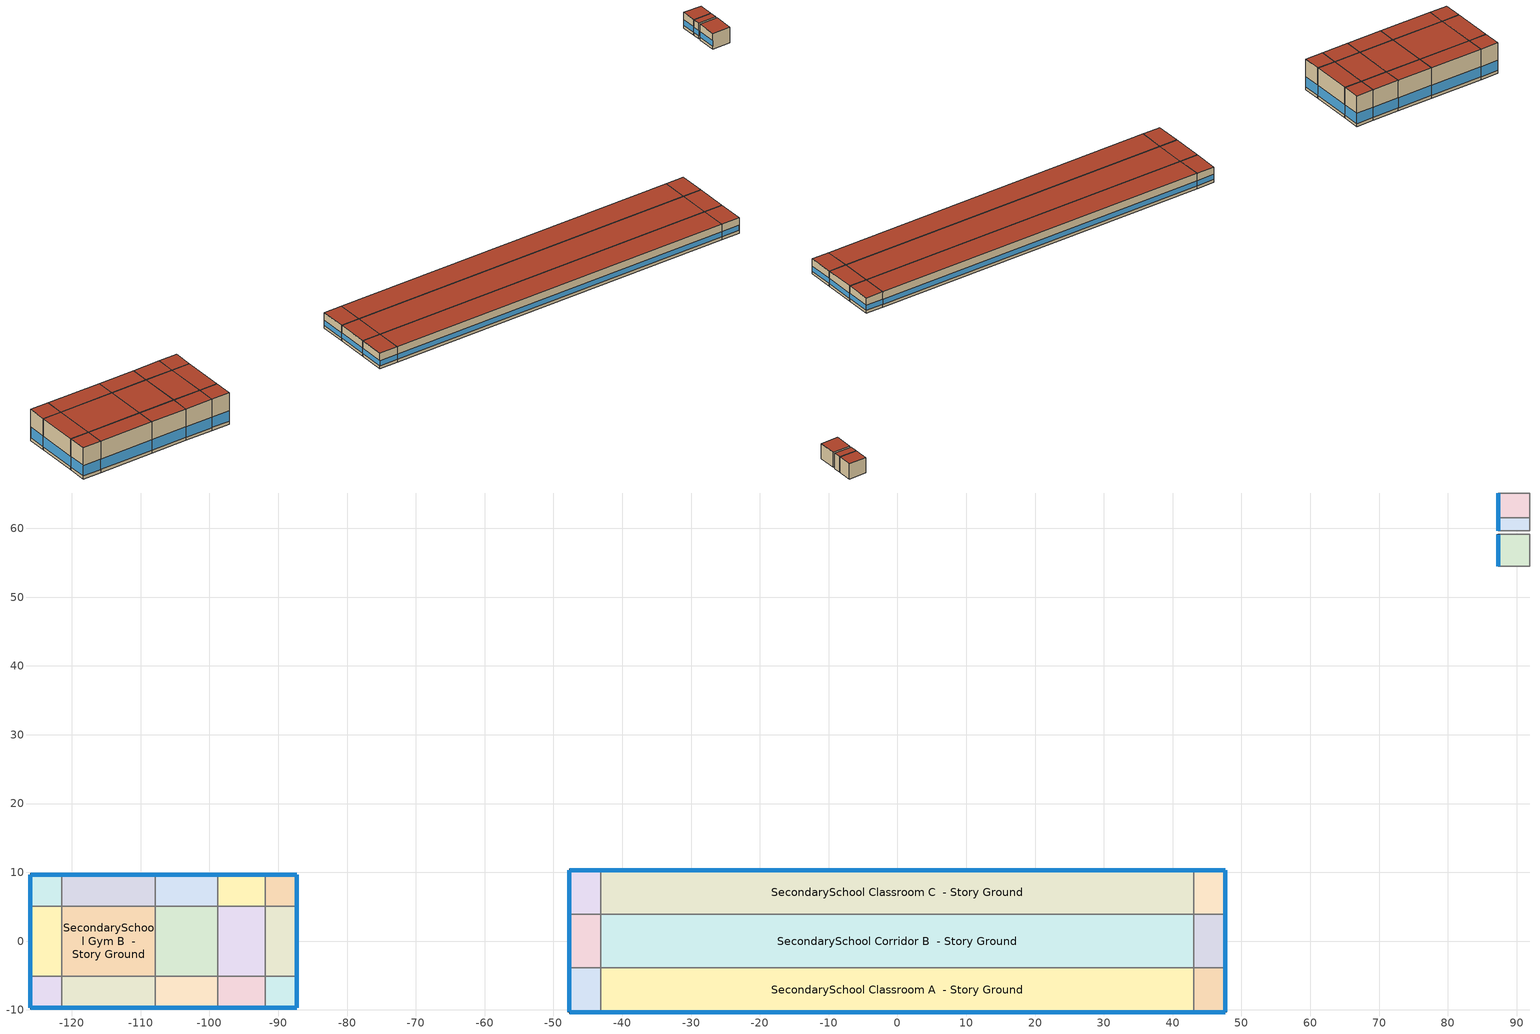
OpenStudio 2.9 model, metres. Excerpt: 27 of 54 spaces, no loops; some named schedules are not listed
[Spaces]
SecondarySchool Classroom A end_a - Story Ground
 floor ground (ext-slab): -47.68,-10.3 -47.68,-3.89 -43.11,-3.89 -43.11,-10.3 z0
 wall outside (Typical Insulated Steel Framed Exterior Wall R-5.62): -47.68,-3.89 -47.68,-10.3 -43.11,-10.3 z0:3.96
 wall to SecondarySchool Corridor B end_a - Story Ground: -43.11,-3.89 -47.68,-3.89 z0:3.96
 wall to SecondarySchool Classroom A  - Story Ground: -43.11,-10.3 -43.11,-3.89 z0:3.96
 window (U 1.22 SHGC 0.54 Simple Glazing Window SHGC 0.54): -47.68,-3.92 -47.68,-10.28 / -47.66,-10.3 -43.13,-10.3 z0.76:2.08
 roof outside (Typical IEAD Roof R-11.63): -43.11,-10.3 -43.11,-3.89 -47.68,-3.89 -47.68,-10.3 z3.96
SecondarySchool Corridor B end_a - Story Ground
 floor ground (ext-slab): -47.68,-3.89 -47.68,3.89 -43.11,3.89 -43.11,-3.89 z0
 wall outside (Typical Insulated Steel Framed Exterior Wall R-5.62): -47.68,3.89 -47.68,-3.89 z0:3.96
 wall to SecondarySchool Classroom C end_a - Story Ground: -43.11,3.89 -47.68,3.89 z0:3.96
 wall to SecondarySchool Corridor B  - Story Ground: -43.11,-3.89 -43.11,3.89 z0:3.96
 window (U 1.22 SHGC 0.54 Simple Glazing Window SHGC 0.54): -47.68,3.87 -47.68,-3.87 z0.76:2.08
 roof outside (Typical IEAD Roof R-11.63): -43.11,-3.89 -43.11,3.89 -47.68,3.89 -47.68,-3.89 z3.96
SecondarySchool Classroom C end_a - Story Ground
 floor ground (ext-slab): -47.68,3.89 -47.68,10.3 -43.11,10.3 -43.11,3.89 z0
 wall outside (Typical Insulated Steel Framed Exterior Wall R-5.62): -43.11,10.3 -47.68,10.3 -47.68,3.89 z0:3.96
 wall to SecondarySchool Classroom C  - Story Ground: -43.11,3.89 -43.11,10.3 z0:3.96
 window (U 1.22 SHGC 0.54 Simple Glazing Window SHGC 0.54): -47.68,10.28 -47.68,3.92 / -43.13,10.3 -47.66,10.3 z0.76:2.08
 roof outside (Typical IEAD Roof R-11.63): -43.11,3.89 -43.11,10.3 -47.68,10.3 -47.68,3.89 z3.96
SecondarySchool Classroom A  - Story Ground
 floor ground (ext-slab): -43.11,-10.3 -43.11,-3.89 43.11,-3.89 43.11,-10.3 z0
 wall outside (Typical Insulated Steel Framed Exterior Wall R-5.62): -43.11,-10.3 43.11,-10.3 z0:3.96
 wall to SecondarySchool Corridor B  - Story Ground: 43.11,-3.89 -43.11,-3.89 z0:3.96
 wall to SecondarySchool Classroom A end_b - Story Ground: 43.11,-10.3 43.11,-3.89 z0:3.96
 window (U 1.22 SHGC 0.54 Simple Glazing Window SHGC 0.54): -43.08,-10.3 43.08,-10.3 z0.76:2.07
 roof outside (Typical IEAD Roof R-11.63): 43.11,-10.3 43.11,-3.89 -43.11,-3.89 -43.11,-10.3 z3.96
SecondarySchool Corridor B  - Story Ground
 floor ground (ext-slab): -43.11,-3.89 -43.11,3.89 43.11,3.89 43.11,-3.89 z0
 wall to SecondarySchool Classroom C  - Story Ground: 43.11,3.89 -43.11,3.89 z0:3.96
 wall to SecondarySchool Corridor B end_b - Story Ground: 43.11,-3.89 43.11,3.89 z0:3.96
 roof outside (Typical IEAD Roof R-11.63): 43.11,-3.89 43.11,3.89 -43.11,3.89 -43.11,-3.89 z3.96
SecondarySchool Classroom C  - Story Ground
 floor ground (ext-slab): -43.11,3.89 -43.11,10.3 43.11,10.3 43.11,3.89 z0
 wall outside (Typical Insulated Steel Framed Exterior Wall R-5.62): 43.11,10.3 -43.11,10.3 z0:3.96
 wall to SecondarySchool Classroom C end_b - Story Ground: 43.11,3.89 43.11,10.3 z0:3.96
 window (U 1.22 SHGC 0.54 Simple Glazing Window SHGC 0.54): 43.08,10.3 -43.08,10.3 z0.76:2.07
 roof outside (Typical IEAD Roof R-11.63): 43.11,3.89 43.11,10.3 -43.11,10.3 -43.11,3.89 z3.96
SecondarySchool Classroom A end_b - Story Ground
 floor ground (ext-slab): 43.11,-10.3 43.11,-3.89 47.68,-3.89 47.68,-10.3 z0
 wall outside (Typical Insulated Steel Framed Exterior Wall R-5.62): 43.11,-10.3 47.68,-10.3 47.68,-3.89 z0:3.96
 wall to SecondarySchool Corridor B end_b - Story Ground: 47.68,-3.89 43.11,-3.89 z0:3.96
 window (U 1.22 SHGC 0.54 Simple Glazing Window SHGC 0.54): 47.68,-10.28 47.68,-3.92 / 43.13,-10.3 47.66,-10.3 z0.76:2.08
 roof outside (Typical IEAD Roof R-11.63): 47.68,-10.3 47.68,-3.89 43.11,-3.89 43.11,-10.3 z3.96
SecondarySchool Corridor B end_b - Story Ground
 floor ground (ext-slab): 43.11,-3.89 43.11,3.89 47.68,3.89 47.68,-3.89 z0
 wall outside (Typical Insulated Steel Framed Exterior Wall R-5.62): 47.68,-3.89 47.68,3.89 z0:3.96
 wall to SecondarySchool Classroom C end_b - Story Ground: 47.68,3.89 43.11,3.89 z0:3.96
 window (U 1.22 SHGC 0.54 Simple Glazing Window SHGC 0.54): 47.68,-3.87 47.68,3.87 z0.76:2.08
 roof outside (Typical IEAD Roof R-11.63): 47.68,-3.89 47.68,3.89 43.11,3.89 43.11,-3.89 z3.96
SecondarySchool Classroom C end_b - Story Ground
 floor ground (ext-slab): 43.11,3.89 43.11,10.3 47.68,10.3 47.68,3.89 z0
 wall outside (Typical Insulated Steel Framed Exterior Wall R-5.62): 47.68,3.89 47.68,10.3 43.11,10.3 z0:3.96
 window (U 1.22 SHGC 0.54 Simple Glazing Window SHGC 0.54): 47.66,10.3 43.13,10.3 / 47.68,3.92 47.68,10.28 z0.76:2.08
 roof outside (Typical IEAD Roof R-11.63): 47.68,3.89 47.68,10.3 43.11,10.3 43.11,3.89 z3.96
SecondarySchool Office C  - Story Ground
 floor ground (ext-slab): 91.88,54.5 87.31,54.5 87.31,59.11 91.88,59.11 z0
 wall outside (Typical Insulated Steel Framed Exterior Wall R-5.62): 87.31,59.11 87.31,54.5 z0:3.96
 wall to SecondarySchool Office C end_a - Story Ground: 87.31,54.5 91.88,54.5 z0:3.96
 wall to SecondarySchool Classroom C  - Story Ground 1: 91.88,59.11 87.31,59.11 z0:3.96
 wall to SecondarySchool Office B  - Story Ground: 91.88,54.5 91.88,59.11 z0:3.96
 window (U 1.22 SHGC 0.54 Simple Glazing Window SHGC 0.54): 87.31,59.08 87.31,54.52 z0.76:2.08
 roof outside (Typical IEAD Roof R-11.63): 91.88,59.11 87.31,59.11 87.31,54.5 91.88,54.5 z3.96
SecondarySchool Kitchen C  - Story Ground
 floor ground (ext-slab): 91.88,59.66 87.31,59.66 87.31,61.52 91.88,61.52 z0
 wall outside (Typical Insulated Steel Framed Exterior Wall R-5.62): 87.31,61.52 87.31,59.66 z0:3.96
 wall to SecondarySchool Classroom C  - Story Ground 1: 87.31,59.66 91.88,59.66 z0:3.96
 wall to SecondarySchool Lobby C  - Story Ground: 91.88,61.52 87.31,61.52 z0:3.96
 wall to SecondarySchool Kitchen B  - Story Ground: 91.88,59.66 91.88,61.52 z0:3.96
 window (U 1.22 SHGC 0.54 Simple Glazing Window SHGC 0.54): 87.31,61.49 87.31,59.68 z0.76:2.11
 roof outside (Typical IEAD Roof R-11.63): 91.88,61.52 87.31,61.52 87.31,59.66 91.88,59.66 z3.96
SecondarySchool Lobby C  - Story Ground
 floor ground (ext-slab): 91.88,61.52 87.31,61.52 87.31,65.14 91.88,65.14 z0
 wall outside (Typical Insulated Steel Framed Exterior Wall R-5.62): 87.31,65.14 87.31,61.52 z0:3.96
 wall to SecondarySchool Restroom C  - Story Ground: 91.88,65.14 87.31,65.14 z0:3.96
 wall to SecondarySchool Lobby B  - Story Ground: 91.88,61.52 91.88,65.14 z0:3.96
 window (U 1.22 SHGC 0.54 Simple Glazing Window SHGC 0.54): 87.31,65.11 87.31,61.54 z0.76:2.09
 roof outside (Typical IEAD Roof R-11.63): 91.88,65.14 87.31,65.14 87.31,61.52 91.88,61.52 z3.96
SecondarySchool Gym A end_a - Story Ground
 floor ground (ext-slab): -126.01,-9.68 -126.01,-5.1 -121.44,-5.1 -121.44,-9.68 z0
 wall outside (Typical Insulated Steel Framed Exterior Wall R-5.62): -126.01,-5.1 -126.01,-9.68 -121.44,-9.68 z0:7.92
 wall to SecondarySchool Gym B end_a - Story Ground: -121.44,-5.1 -126.01,-5.1 z0:7.92
 wall to SecondarySchool Gym A  - Story Ground: -121.44,-9.68 -121.44,-5.1 z0:7.92
 window (U 1.22 SHGC 0.54 Simple Glazing Window SHGC 0.54): -126.01,-5.13 -126.01,-9.65 / -125.98,-9.68 -121.46,-9.68 z0.76:3.41
 roof outside (Typical IEAD Roof R-11.63): -121.44,-9.68 -121.44,-5.1 -126.01,-5.1 -126.01,-9.68 z7.92
SecondarySchool Gym B end_a - Story Ground
 floor ground (ext-slab): -126.01,-5.1 -126.01,5.1 -121.44,5.1 -121.44,-5.1 z0
 wall outside (Typical Insulated Steel Framed Exterior Wall R-5.62): -126.01,5.1 -126.01,-5.1 z0:7.92
 wall to SecondarySchool Gym C end_a - Story Ground: -121.44,5.1 -126.01,5.1 z0:7.92
 wall to SecondarySchool Gym B  - Story Ground: -121.44,-5.1 -121.44,5.1 z0:7.92
 window (U 1.22 SHGC 0.54 Simple Glazing Window SHGC 0.54): -126.01,5.08 -126.01,-5.08 z0.76:3.39
 roof outside (Typical IEAD Roof R-11.63): -121.44,-5.1 -121.44,5.1 -126.01,5.1 -126.01,-5.1 z7.92
SecondarySchool Gym C end_a - Story Ground
 floor ground (ext-slab): -126.01,5.1 -126.01,9.68 -121.44,9.68 -121.44,5.1 z0
 wall outside (Typical Insulated Steel Framed Exterior Wall R-5.62): -121.44,9.68 -126.01,9.68 -126.01,5.1 z0:7.92
 wall to SecondarySchool Gym C  - Story Ground: -121.44,5.1 -121.44,9.68 z0:7.92
 window (U 1.22 SHGC 0.54 Simple Glazing Window SHGC 0.54): -126.01,9.65 -126.01,5.13 / -121.46,9.68 -125.98,9.68 z0.76:3.41
 roof outside (Typical IEAD Roof R-11.63): -121.44,5.1 -121.44,9.68 -126.01,9.68 -126.01,5.1 z7.92
SecondarySchool Gym A  - Story Ground
 floor ground (ext-slab): -121.44,-9.68 -121.44,-5.1 -107.85,-5.1 -107.85,-9.68 z0
 wall outside (Typical Insulated Steel Framed Exterior Wall R-5.62): -121.44,-9.68 -107.85,-9.68 z0:7.92
 wall to SecondarySchool Gym B  - Story Ground: -107.85,-5.1 -121.44,-5.1 z0:7.92
 wall to SecondarySchool Auditorium A  - Story Ground: -107.85,-9.68 -107.85,-5.1 z0:7.92
 window (U 1.22 SHGC 0.54 Simple Glazing Window SHGC 0.54): -121.41,-9.68 -107.87,-9.68 z0.76:3.39
 roof outside (Typical IEAD Roof R-11.63): -107.85,-9.68 -107.85,-5.1 -121.44,-5.1 -121.44,-9.68 z7.92
SecondarySchool Gym B  - Story Ground
 floor ground (ext-slab): -121.44,-5.1 -121.44,5.1 -107.85,5.1 -107.85,-5.1 z0
 wall to SecondarySchool Gym C  - Story Ground: -107.85,5.1 -121.44,5.1 z0:7.92
 wall to SecondarySchool Auditorium B  - Story Ground: -107.85,-5.1 -107.85,5.1 z0:7.92
 roof outside (Typical IEAD Roof R-11.63): -107.85,-5.1 -107.85,5.1 -121.44,5.1 -121.44,-5.1 z7.92
SecondarySchool Gym C  - Story Ground
 floor ground (ext-slab): -121.44,5.1 -121.44,9.68 -107.85,9.68 -107.85,5.1 z0
 wall outside (Typical Insulated Steel Framed Exterior Wall R-5.62): -107.85,9.68 -121.44,9.68 z0:7.92
 wall to SecondarySchool Auditorium C  - Story Ground: -107.85,5.1 -107.85,9.68 z0:7.92
 window (U 1.22 SHGC 0.54 Simple Glazing Window SHGC 0.54): -107.87,9.68 -121.41,9.68 z0.76:3.39
 roof outside (Typical IEAD Roof R-11.63): -107.85,5.1 -107.85,9.68 -121.44,9.68 -121.44,5.1 z7.92
SecondarySchool Auditorium A  - Story Ground
 floor ground (ext-slab): -107.85,-9.68 -107.85,-5.1 -98.77,-5.1 -98.77,-9.68 z0
 wall outside (Typical Insulated Steel Framed Exterior Wall R-5.62): -107.85,-9.68 -98.77,-9.68 z0:7.92
 wall to SecondarySchool Auditorium B  - Story Ground: -98.77,-5.1 -107.85,-5.1 z0:7.92
 wall to SecondarySchool Gym - audience A  - Story Ground: -98.77,-9.68 -98.77,-5.1 z0:7.92
 window (U 1.22 SHGC 0.54 Simple Glazing Window SHGC 0.54): -107.82,-9.68 -98.8,-9.68 z0.76:3.39
 roof outside (Typical IEAD Roof R-11.63): -98.77,-9.68 -98.77,-5.1 -107.85,-5.1 -107.85,-9.68 z7.92
SecondarySchool Auditorium B  - Story Ground
 floor ground (ext-slab): -107.85,-5.1 -107.85,5.1 -98.77,5.1 -98.77,-5.1 z0
 wall to SecondarySchool Auditorium C  - Story Ground: -98.77,5.1 -107.85,5.1 z0:7.92
 wall to SecondarySchool Gym - audience B  - Story Ground: -98.77,-5.1 -98.77,5.1 z0:7.92
 roof outside (Typical IEAD Roof R-11.63): -98.77,-5.1 -98.77,5.1 -107.85,5.1 -107.85,-5.1 z7.92
SecondarySchool Auditorium C  - Story Ground
 floor ground (ext-slab): -107.85,5.1 -107.85,9.68 -98.77,9.68 -98.77,5.1 z0
 wall outside (Typical Insulated Steel Framed Exterior Wall R-5.62): -98.77,9.68 -107.85,9.68 z0:7.92
 wall to SecondarySchool Gym - audience C  - Story Ground: -98.77,5.1 -98.77,9.68 z0:7.92
 window (U 1.22 SHGC 0.54 Simple Glazing Window SHGC 0.54): -98.8,9.68 -107.82,9.68 z0.76:3.39
 roof outside (Typical IEAD Roof R-11.63): -98.77,5.1 -98.77,9.68 -107.85,9.68 -107.85,5.1 z7.92
SecondarySchool Gym - audience A  - Story Ground
 floor ground (ext-slab): -98.77,-9.68 -98.77,-5.1 -91.88,-5.1 -91.88,-9.68 z0
 wall outside (Typical Insulated Steel Framed Exterior Wall R-5.62): -98.77,-9.68 -91.88,-9.68 z0:7.92
 wall to SecondarySchool Gym - audience B  - Story Ground: -91.88,-5.1 -98.77,-5.1 z0:7.92
 wall to SecondarySchool Gym - audience A end_b - Story Ground: -91.88,-9.68 -91.88,-5.1 z0:7.92
 window (U 1.22 SHGC 0.54 Simple Glazing Window SHGC 0.54): -98.75,-9.68 -91.9,-9.68 z0.76:3.4
 roof outside (Typical IEAD Roof R-11.63): -91.88,-9.68 -91.88,-5.1 -98.77,-5.1 -98.77,-9.68 z7.92
SecondarySchool Gym - audience B  - Story Ground
 floor ground (ext-slab): -98.77,-5.1 -98.77,5.1 -91.88,5.1 -91.88,-5.1 z0
 wall to SecondarySchool Gym - audience C  - Story Ground: -91.88,5.1 -98.77,5.1 z0:7.92
 wall to SecondarySchool Gym - audience B end_b - Story Ground: -91.88,-5.1 -91.88,5.1 z0:7.92
 roof outside (Typical IEAD Roof R-11.63): -91.88,-5.1 -91.88,5.1 -98.77,5.1 -98.77,-5.1 z7.92
SecondarySchool Gym - audience C  - Story Ground
 floor ground (ext-slab): -98.77,5.1 -98.77,9.68 -91.88,9.68 -91.88,5.1 z0
 wall outside (Typical Insulated Steel Framed Exterior Wall R-5.62): -91.88,9.68 -98.77,9.68 z0:7.92
 wall to SecondarySchool Gym - audience C end_b - Story Ground: -91.88,5.1 -91.88,9.68 z0:7.92
 window (U 1.22 SHGC 0.54 Simple Glazing Window SHGC 0.54): -91.9,9.68 -98.75,9.68 z0.76:3.4
 roof outside (Typical IEAD Roof R-11.63): -91.88,5.1 -91.88,9.68 -98.77,9.68 -98.77,5.1 z7.92
SecondarySchool Gym - audience A end_b - Story Ground
 floor ground (ext-slab): -91.88,-9.68 -91.88,-5.1 -87.31,-5.1 -87.31,-9.68 z0
 wall outside (Typical Insulated Steel Framed Exterior Wall R-5.62): -91.88,-9.68 -87.31,-9.68 -87.31,-5.1 z0:7.92
 wall to SecondarySchool Gym - audience B end_b - Story Ground: -87.31,-5.1 -91.88,-5.1 z0:7.92
 window (U 1.22 SHGC 0.54 Simple Glazing Window SHGC 0.54): -87.31,-9.65 -87.31,-5.13 / -91.85,-9.68 -87.33,-9.68 z0.76:3.41
 roof outside (Typical IEAD Roof R-11.63): -87.31,-9.68 -87.31,-5.1 -91.88,-5.1 -91.88,-9.68 z7.92
SecondarySchool Gym - audience B end_b - Story Ground
 floor ground (ext-slab): -91.88,-5.1 -91.88,5.1 -87.31,5.1 -87.31,-5.1 z0
 wall outside (Typical Insulated Steel Framed Exterior Wall R-5.62): -87.31,-5.1 -87.31,5.1 z0:7.92
 wall to SecondarySchool Gym - audience C end_b - Story Ground: -87.31,5.1 -91.88,5.1 z0:7.92
 window (U 1.22 SHGC 0.54 Simple Glazing Window SHGC 0.54): -87.31,-5.08 -87.31,5.08 z0.76:3.39
 roof outside (Typical IEAD Roof R-11.63): -87.31,-5.1 -87.31,5.1 -91.88,5.1 -91.88,-5.1 z7.92
SecondarySchool Gym - audience C end_b - Story Ground
 floor ground (ext-slab): -91.88,5.1 -91.88,9.68 -87.31,9.68 -87.31,5.1 z0
 wall outside (Typical Insulated Steel Framed Exterior Wall R-5.62): -87.31,5.1 -87.31,9.68 -91.88,9.68 z0:7.92
 window (U 1.22 SHGC 0.54 Simple Glazing Window SHGC 0.54): -87.31,5.13 -87.31,9.65 / -87.33,9.68 -91.85,9.68 z0.76:3.41
 roof outside (Typical IEAD Roof R-11.63): -87.31,5.1 -87.31,9.68 -91.88,9.68 -91.88,5.1 z7.92
[Site]
Washington National_DC_USA: Latitude {deg}=38.87; Longitude {deg}=-77.03; Time Zone {hr}=-5; Elevation {m}=20; Terrain=City
[Site:WaterMainsTemperature]
Calculation Method=Correlation; Annual Average Outdoor Air Temperature {C}=15.4992; Maximum Difference In Monthly Average Outdoor Air Temperatures {deltaC}=26.19
[SizingPeriod:DesignDay] Daily Dry-Bulb Temperature Range {deltaC}=9; Barometric Pressure {Pa}=101085; Wind Speed {m/s}=4.6; Wind Direction {deg}=170; Sky Clearness=0; Rain Indicator=0; Snow Indicator=0; Day of Month=21; Month=7; Day Type=SummerDesignDay; Daylight Saving Time Indicator=0; Dry-Bulb Temperature Range Modifier Type=DefaultMultipliers; Solar Model Indicator=ASHRAETau; ASHRAE Taub=0.456; ASHRAE Taud=2.13
Name | Maximum Dry-Bulb Temperature {C} | Humidity Indicating Conditions at Maximum Dry-Bulb | Humidity Indicating Type
Washington National Ann Clg .4% Condns DB=>MWB 1 | 34.7 | 24.3 | Wetbulb
Washington National Ann Clg .4% Condns WB=>MDB 1 | 31.6 | 25.8 | Wetbulb
Washington National Ann Clg 1% Condns DB=>MWB 1 | 33.2 | 23.8 | Wetbulb
Washington National Ann Clg 2% Condns DP=>MDB 1 | 27.2 | 23 | Dewpoint
[ClimateZones]
Climate Zone Institution Name 1=ASHRAE; Climate Zone Document Name 1=ANSI/ASHRAE Standard 169; Climate Zone Document Year 1=2006; Climate Zone Value 1=ASHRAE 169-2013-4A
[Building]
ComStock DOE Ref 1980-2004|SecondarySchool: Default Construction Set=Res ComStock DOE Ref 1980-2004 - SecSchl - ASHRAE 169-2013-4A; Default Schedule Set=Building Default Schedule Set; Standards Building Type=SecondarySchool
[Site:GroundTemperature:BuildingSurface]
19.713, 19.665, 19.706, 19.745, 20.486, 22.11, 22.459, 22.554, 22.169, 20.607, 20.047, 19.805
[DefaultConstructionSet]
Res ComStock DOE Ref 1980-2004 - SecSchl - ASHRAE 169-2013-4A: Default Exterior Surface Constructions=Default Surface Constructions 1; Default Interior Surface Constructions=Default Surface Constructions 2; Default Ground Contact Surface Constructions=Default Surface Constructions 3; Default Exterior SubSurface Constructions=Default Sub Surface Constructions 1; Default Interior SubSurface Constructions=Default Sub Surface Constructions 2; Interior Partition Construction=Typical Interior Partition
[DefaultSurfaceConstructions]
Name | Floor Construction | Wall Construction | Roof Ceiling Construction
Default Surface Constructions 1 | Typical Insulated Exterior Mass Floor | Typical Insulated Steel Framed Exterior Wall R-11.24 | Typical IEAD Roof R-17.24
Default Surface Constructions 2 | Typical Interior Floor | Typical Interior Wall | Typical Interior Ceiling
Default Surface Constructions 3 | ext-slab-mass | Typical Insulated Basement Mass Wall R-9.01
[Construction]
Typical Insulated Exterior Mass Floor: Typical Insulation R-9.06, 4 in. Normalweight Concrete Floor, Typical Carpet Pad
Typical Insulated Steel Framed Exterior Wall R-11.24: 25mm Stucco, 5/8 in. Gypsum Board, Typical Insulation R-9.06, 5/8 in. Gypsum Board
Typical IEAD Roof R-17.24: Roof Membrane, Typical Insulation R-16.12, Metal Roof Surface
Typical Interior Floor: 100mm Normalweight concrete floor, CP02 CARPET PAD
Typical Interior Wall: G01 13mm gypsum board, G01 13mm gypsum board
Typical Interior Ceiling: CP02 CARPET PAD, 100mm Normalweight concrete floor
ext-slab-mass: HW CONCRETE, CP02 CARPET PAD
Typical Insulated Basement Mass Wall R-9.01: Typical Insulation R-7.46, 8 in. Concrete Block Basement Wall
U 0.59 SHGC 0.36 Simple Glazing Window U-0.59 SHGC 0.36: U 0.59 SHGC 0.36 Simple Glazing U-1.18 SHGC 0.36
U 0.59 SHGC 0.36 Simple Glazing Window U-0.59 SHGC 0.36 1: U 0.59 SHGC 0.36 Simple Glazing U-1.18 SHGC 0.36 1
Typical Insulated Metal Door: F08 Metal surface, Typical Insulation R-10.51
U 0.88 SHGC 0.16 Sgl Ref-A-L Clr 6mm: REF A CLEAR LO 6MM
Typical Overhead Door: Typical Insulation R-10.51
Typical Interior Window: Clear 3mm
Typical Interior Door; Typical Interior Partition: G05 25mm wood
InteriorFurnishings: Std Wood 6inch
ext-slab: 6 in. Normalweight Concrete Floor
Typical IEAD Roof R-11.63: Roof Membrane, Typical Insulation R-10.51, Metal Roof Surface
Typical Insulated Steel Framed Exterior Wall R-5.62: 25mm Stucco, 5/8 in. Gypsum Board, Typical Insulation R-3.44, 5/8 in. Gypsum Board
U 1.22 SHGC 0.54 Simple Glazing Window SHGC 0.54: U 1.22 SHGC 0.54 Simple Glazing SHGC 0.54
[Material:NoMass] Roughness=Smooth; Thermal Absorptance=0.9; Solar Absorptance=0.7
Name | Thermal Resistance {m2-K/W} | Visible Absorptance
Typical Insulation R-9.06 | 1.59504 | 0.7
Typical Carpet Pad; CP02 CARPET PAD | 0.21648 | 0.8
Typical Insulation R-16.12 | 2.83962 | 0.7
Typical Insulation R-7.46 | 1.31358 | 0.7
Typical Insulation R-10.51 | 1.85103 | 0.7
Typical Insulation R-3.44 | 0.605662 | 0.7
[Material]
Name | Roughness | Thickness {m} | Conductivity {W/m-K} | Density {kg/m3} | Specific Heat {J/kg-K} | Thermal Absorptance | Solar Absorptance | Visible Absorptance
4 in. Normalweight Concrete Floor | MediumRough | 0.1016 | 2.31 | 2322 | 832 | 0.9 | 0.7 | 0.7
25mm Stucco | Smooth | 0.0254 | 0.72 | 1856 | 840 | 0.9 | 0.7 | 0.7
5/8 in. Gypsum Board | MediumSmooth | 0.0159 | 0.16 | 800 | 1090 | 0.9 | 0.7 | 0.7
Roof Membrane | VeryRough | 0.0095 | 0.16 | 1121.29 | 1460 | 0.9 | 0.7 | 0.7
Metal Roof Surface; F08 Metal surface | Smooth | 0.0008 | 45.28 | 7824 | 500 | 0.9 | 0.7 | 0.7
100mm Normalweight concrete floor | MediumRough | 0.1016 | 2.31045 | 2322 | 832.557 |  | 0 | 0
G01 13mm gypsum board | Smooth | 0.0127 | 0.160031 | 800.001 | 1090.73 | 0.9 | 0.7 | 0.5
HW CONCRETE | Rough | 0.1016 | 1.31125 | 2240 | 837.36 | 0.9 | 0.7 | 0.7
8 in. Concrete Block Basement Wall | MediumRough | 0.2032 | 1.326 | 1842 | 912 | 0.9 | 0.7 | 0.7
G05 25mm wood | MediumSmooth | 0.0254 | 0.15 | 608 | 1630 | 0.9 | 0.5 | 0.5
Std Wood 6inch | MediumSmooth | 0.15 | 0.12 | 540 | 1210 | 0.9 | 0.7 | 0.7
6 in. Normalweight Concrete Floor | MediumRough | 0.1524 | 2.31 | 2322 | 832 | 0.9 | 0.7 | 0.7
[DefaultSubSurfaceConstructions]
Name | Fixed Window Construction | Operable Window Construction | Door Construction | Glass Door Construction | Overhead Door Construction | Tubular Daylight Dome Construction | Tubular Daylight Diffuser Construction
Default Sub Surface Constructions 1 | U 0.59 SHGC 0.36 Simple Glazing Window U-0.59 SHGC 0.36 | U 0.59 SHGC 0.36 Simple Glazing Window U-0.59 SHGC 0.36 1 | Typical Insulated Metal Door | U 0.88 SHGC 0.16 Sgl Ref-A-L Clr 6mm | Typical Overhead Door | Typical Interior Window | Typical Interior Window
Default Sub Surface Constructions 2 | Typical Interior Window | Typical Interior Window | Typical Interior Door
[WindowMaterial:SimpleGlazingSystem]
Name | U-Factor {W/m2-K} | Solar Heat Gain Coefficient | Visible Transmittance
U 0.59 SHGC 0.36 Simple Glazing U-1.18 SHGC 0.36; U 0.59 SHGC 0.36 Simple Glazing U-1.18 SHGC 0.36 1 | 6.72051 | 0.36 | 0.27
U 1.22 SHGC 0.54 Simple Glazing SHGC 0.54 | 6.92748 | 0.54 | 0.38
[WindowMaterial:Glazing] Optical Data Type=SpectralAverage; Infrared Transmittance at Normal Incidence=0; Front Side Infrared Hemispherical Emissivity=0.84; Conductivity {W/m-K}=0.9; Dirt Correction Factor for Solar and Visible Transmittance=1; Solar Diffusing=No
Name | Thickness {m} | Solar Transmittance at Normal Incidence | Front Side Solar Reflectance at Normal Incidence | Back Side Solar Reflectance at Normal Incidence | Visible Transmittance at Normal Incidence | Front Side Visible Reflectance at Normal Incidence | Back Side Visible Reflectance at Normal Incidence | Back Side Infrared Hemispherical Emissivity
REF A CLEAR LO 6MM | 0.006 | 0.066 | 0.341 | 0.493 | 0.08 | 0.41 | 0.37 | 0.4
Clear 3mm | 0.003 | 0.837 | 0.075 | 0.075 | 0.898 | 0.081 | 0.081 | 0.84
[SpaceType] Standards Building Type=SecondarySchool
Name | Default Schedule Set | Design Specification Outdoor Air Object | Standards Space Type
SecondarySchool Kitchen - ComStock DOE Ref 1980-2004 | SecondarySchool Kitchen Schedule Set | SecondarySchool Kitchen Ventilation | Kitchen
SecondarySchool Lobby - ComStock DOE Ref 1980-2004 | SecondarySchool Lobby Schedule Set | SecondarySchool Lobby Ventilation | Lobby
SecondarySchool Auditorium - ComStock DOE Ref 1980-2004 | SecondarySchool Auditorium Schedule Set | SecondarySchool Auditorium Ventilation | Auditorium
SecondarySchool Office - ComStock DOE Ref 1980-2004 | SecondarySchool Office Schedule Set | SecondarySchool Office Ventilation | Office
SecondarySchool Gym - audience - ComStock DOE Ref 1980-2004 | SecondarySchool Gym - audience Schedule Set | SecondarySchool Gym - audience Ventilation | Gym - audience
SecondarySchool Gym - ComStock DOE Ref 1980-2004 | SecondarySchool Gym Schedule Set | SecondarySchool Gym Ventilation | Gym
SecondarySchool Corridor - ComStock DOE Ref 1980-2004 | SecondarySchool Corridor Schedule Set | SecondarySchool Corridor Ventilation | Corridor
SecondarySchool Classroom - ComStock DOE Ref 1980-2004 | SecondarySchool Classroom Schedule Set | SecondarySchool Classroom Ventilation | Classroom
[BuildingStory]
Story Ground: Nominal Z Coordinate {m}=0; Nominal Floor to Floor Height {m}=3.9624
[Space] Building Story=Story Ground
Name | Space Type | Thermal Zone
SecondarySchool Classroom A end_a - Story Ground | SecondarySchool Classroom - ComStock DOE Ref 1980-2004 | Zone SecondarySchool Classroom A end_a - Story Ground
SecondarySchool Corridor B end_a - Story Ground | SecondarySchool Corridor - ComStock DOE Ref 1980-2004 | Zone SecondarySchool Corridor B end_a - Story Ground
SecondarySchool Classroom C end_a - Story Ground | SecondarySchool Classroom - ComStock DOE Ref 1980-2004 | Zone SecondarySchool Classroom C end_a - Story Ground
SecondarySchool Classroom A  - Story Ground | SecondarySchool Classroom - ComStock DOE Ref 1980-2004 | Zone SecondarySchool Classroom A  - Story Ground
SecondarySchool Corridor B  - Story Ground | SecondarySchool Corridor - ComStock DOE Ref 1980-2004 | Zone SecondarySchool Corridor B  - Story Ground
SecondarySchool Classroom C  - Story Ground | SecondarySchool Classroom - ComStock DOE Ref 1980-2004 | Zone SecondarySchool Classroom C  - Story Ground
SecondarySchool Classroom A end_b - Story Ground | SecondarySchool Classroom - ComStock DOE Ref 1980-2004 | Zone SecondarySchool Classroom A end_b - Story Ground
SecondarySchool Corridor B end_b - Story Ground | SecondarySchool Corridor - ComStock DOE Ref 1980-2004 | Zone SecondarySchool Corridor B end_b - Story Ground
SecondarySchool Classroom C end_b - Story Ground | SecondarySchool Classroom - ComStock DOE Ref 1980-2004 | Zone SecondarySchool Classroom C end_b - Story Ground
SecondarySchool Office C  - Story Ground | SecondarySchool Office - ComStock DOE Ref 1980-2004 | Zone SecondarySchool Office C  - Story Ground
SecondarySchool Kitchen C  - Story Ground | SecondarySchool Kitchen - ComStock DOE Ref 1980-2004 | Zone SecondarySchool Kitchen C  - Story Ground
SecondarySchool Lobby C  - Story Ground | SecondarySchool Lobby - ComStock DOE Ref 1980-2004 | Zone SecondarySchool Lobby C  - Story Ground
SecondarySchool Gym A end_a - Story Ground | SecondarySchool Gym - ComStock DOE Ref 1980-2004 | Zone SecondarySchool Gym A end_a - Story Ground
SecondarySchool Gym B end_a - Story Ground | SecondarySchool Gym - ComStock DOE Ref 1980-2004 | Zone SecondarySchool Gym B end_a - Story Ground
SecondarySchool Gym C end_a - Story Ground | SecondarySchool Gym - ComStock DOE Ref 1980-2004 | Zone SecondarySchool Gym C end_a - Story Ground
SecondarySchool Gym A  - Story Ground | SecondarySchool Gym - ComStock DOE Ref 1980-2004 | Zone SecondarySchool Gym A  - Story Ground
SecondarySchool Gym B  - Story Ground | SecondarySchool Gym - ComStock DOE Ref 1980-2004 | Zone SecondarySchool Gym B  - Story Ground
SecondarySchool Gym C  - Story Ground | SecondarySchool Gym - ComStock DOE Ref 1980-2004 | Zone SecondarySchool Gym C  - Story Ground
SecondarySchool Auditorium A  - Story Ground | SecondarySchool Auditorium - ComStock DOE Ref 1980-2004 | Zone SecondarySchool Auditorium A  - Story Ground
SecondarySchool Auditorium B  - Story Ground | SecondarySchool Auditorium - ComStock DOE Ref 1980-2004 | Zone SecondarySchool Auditorium B  - Story Ground
SecondarySchool Auditorium C  - Story Ground | SecondarySchool Auditorium - ComStock DOE Ref 1980-2004 | Zone SecondarySchool Auditorium C  - Story Ground
SecondarySchool Gym - audience A  - Story Ground | SecondarySchool Gym - audience - ComStock DOE Ref 1980-2004 | Zone SecondarySchool Gym - audience A  - Story Ground
SecondarySchool Gym - audience B  - Story Ground | SecondarySchool Gym - audience - ComStock DOE Ref 1980-2004 | Zone SecondarySchool Gym - audience B  - Story Ground
SecondarySchool Gym - audience C  - Story Ground | SecondarySchool Gym - audience - ComStock DOE Ref 1980-2004 | Zone SecondarySchool Gym - audience C  - Story Ground
SecondarySchool Gym - audience A end_b - Story Ground | SecondarySchool Gym - audience - ComStock DOE Ref 1980-2004 | Zone SecondarySchool Gym - audience A end_b - Story Ground
SecondarySchool Gym - audience B end_b - Story Ground | SecondarySchool Gym - audience - ComStock DOE Ref 1980-2004 | Zone SecondarySchool Gym - audience B end_b - Story Ground
SecondarySchool Gym - audience C end_b - Story Ground | SecondarySchool Gym - audience - ComStock DOE Ref 1980-2004 | Zone SecondarySchool Gym - audience C end_b - Story Ground
[ThermalZone] Multiplier=1; Use Ideal Air Loads=No
Name | Thermostat
Zone SecondarySchool Classroom A end_a - Story Ground | SecondarySchool Classroom - ComStock DOE Ref 1980-2004 Thermostat 5
Zone SecondarySchool Corridor B end_a - Story Ground | SecondarySchool Corridor - ComStock DOE Ref 1980-2004 Thermostat 1
Zone SecondarySchool Classroom C end_a - Story Ground | SecondarySchool Classroom - ComStock DOE Ref 1980-2004 Thermostat
Zone SecondarySchool Classroom A  - Story Ground | SecondarySchool Classroom - ComStock DOE Ref 1980-2004 Thermostat 6
Zone SecondarySchool Corridor B  - Story Ground | SecondarySchool Corridor - ComStock DOE Ref 1980-2004 Thermostat
Zone SecondarySchool Classroom C  - Story Ground | SecondarySchool Classroom - ComStock DOE Ref 1980-2004 Thermostat 1
Zone SecondarySchool Classroom A end_b - Story Ground | SecondarySchool Classroom - ComStock DOE Ref 1980-2004 Thermostat 4
Zone SecondarySchool Corridor B end_b - Story Ground | SecondarySchool Corridor - ComStock DOE Ref 1980-2004 Thermostat 2
Zone SecondarySchool Classroom C end_b - Story Ground | SecondarySchool Classroom - ComStock DOE Ref 1980-2004 Thermostat 7
Zone SecondarySchool Office C  - Story Ground | SecondarySchool Office - ComStock DOE Ref 1980-2004 Thermostat
Zone SecondarySchool Kitchen C  - Story Ground | SecondarySchool Kitchen - ComStock DOE Ref 1980-2004 Thermostat
Zone SecondarySchool Lobby C  - Story Ground | SecondarySchool Lobby - ComStock DOE Ref 1980-2004 Thermostat 2
Zone SecondarySchool Gym A end_a - Story Ground | SecondarySchool Gym - ComStock DOE Ref 1980-2004 Thermostat 1
Zone SecondarySchool Gym B end_a - Story Ground | SecondarySchool Gym - ComStock DOE Ref 1980-2004 Thermostat
Zone SecondarySchool Gym C end_a - Story Ground | SecondarySchool Gym - ComStock DOE Ref 1980-2004 Thermostat 3
Zone SecondarySchool Gym A  - Story Ground | SecondarySchool Gym - ComStock DOE Ref 1980-2004 Thermostat 2
Zone SecondarySchool Gym B  - Story Ground | SecondarySchool Gym - ComStock DOE Ref 1980-2004 Thermostat 4
Zone SecondarySchool Gym C  - Story Ground | SecondarySchool Gym - ComStock DOE Ref 1980-2004 Thermostat 5
Zone SecondarySchool Auditorium A  - Story Ground | SecondarySchool Auditorium - ComStock DOE Ref 1980-2004 Thermostat 2
Zone SecondarySchool Auditorium B  - Story Ground | SecondarySchool Auditorium - ComStock DOE Ref 1980-2004 Thermostat
Zone SecondarySchool Auditorium C  - Story Ground | SecondarySchool Auditorium - ComStock DOE Ref 1980-2004 Thermostat 1
Zone SecondarySchool Gym - audience A  - Story Ground | SecondarySchool Gym - audience - ComStock DOE Ref 1980-2004 Thermostat 3
Zone SecondarySchool Gym - audience B  - Story Ground | SecondarySchool Gym - audience - ComStock DOE Ref 1980-2004 Thermostat 2
Zone SecondarySchool Gym - audience C  - Story Ground | SecondarySchool Gym - audience - ComStock DOE Ref 1980-2004 Thermostat 1
Zone SecondarySchool Gym - audience A end_b - Story Ground | SecondarySchool Gym - audience - ComStock DOE Ref 1980-2004 Thermostat
Zone SecondarySchool Gym - audience B end_b - Story Ground | SecondarySchool Gym - audience - ComStock DOE Ref 1980-2004 Thermostat 4
Zone SecondarySchool Gym - audience C end_b - Story Ground | SecondarySchool Gym - audience - ComStock DOE Ref 1980-2004 Thermostat 5
[People:Definition] Number of People Calculation Method=People/Area; Fraction Radiant=0.3
Name | People per Space Floor Area {person/m2}
SecondarySchool Classroom People Definition | 0.249938
SecondarySchool Corridor People Definition | 0.100212
SecondarySchool Gym - audience People Definition | 0.300313
SecondarySchool Kitchen People Definition | 0.166625
SecondarySchool Auditorium People Definition; SecondarySchool Gym People Definition | 1.0004
SecondarySchool Office People Definition | 0.0500522
[People] Work Efficiency Schedule=Work Efficiency Schedule; Clothing Insulation Schedule=Clothing Schedule; Air Velocity Schedule=Air Velocity Schedule; Multiplier=1
Name | People Definition | Space or SpaceType
SecondarySchool Classroom People | SecondarySchool Classroom People Definition | SecondarySchool Classroom - ComStock DOE Ref 1980-2004
SecondarySchool Corridor People | SecondarySchool Corridor People Definition | SecondarySchool Corridor - ComStock DOE Ref 1980-2004
SecondarySchool Gym - audience People | SecondarySchool Gym - audience People Definition | SecondarySchool Gym - audience - ComStock DOE Ref 1980-2004
SecondarySchool Kitchen People | SecondarySchool Kitchen People Definition | SecondarySchool Kitchen - ComStock DOE Ref 1980-2004
SecondarySchool Auditorium People | SecondarySchool Auditorium People Definition | SecondarySchool Auditorium - ComStock DOE Ref 1980-2004
SecondarySchool Office People | SecondarySchool Office People Definition | SecondarySchool Office - ComStock DOE Ref 1980-2004
SecondarySchool Gym People | SecondarySchool Gym People Definition | SecondarySchool Gym - ComStock DOE Ref 1980-2004
[Lights:Definition] Design Level Calculation Method=Watts/Area; Fraction Radiant=0.37; Fraction Visible=0.2
Name | Watts per Space Floor Area {W/m2}
SecondarySchool Classroom Lights Definition | 13.3472
SecondarySchool Corridor Lights Definition | 7.10418
SecondarySchool Gym - audience Lights Definition | 11.4097
SecondarySchool Lobby Lights Definition | 9.68752
SecondarySchool Kitchen Lights Definition | 10.6563
SecondarySchool Auditorium Lights Definition | 8.50349
SecondarySchool Office Lights Definition | 11.9479
SecondarySchool Gym Lights Definition | 7.75002
[Lights]
Name | Lights Definition | Space or SpaceType | Fraction Replaceable
SecondarySchool Classroom Lights | SecondarySchool Classroom Lights Definition | SecondarySchool Classroom - ComStock DOE Ref 1980-2004 | 1
SecondarySchool Corridor Lights | SecondarySchool Corridor Lights Definition | SecondarySchool Corridor - ComStock DOE Ref 1980-2004 | 1
SecondarySchool Gym - audience Lights | SecondarySchool Gym - audience Lights Definition | SecondarySchool Gym - audience - ComStock DOE Ref 1980-2004 | 0
SecondarySchool Lobby Lights | SecondarySchool Lobby Lights Definition | SecondarySchool Lobby - ComStock DOE Ref 1980-2004 | 1
SecondarySchool Kitchen Lights | SecondarySchool Kitchen Lights Definition | SecondarySchool Kitchen - ComStock DOE Ref 1980-2004 | 1
SecondarySchool Auditorium Lights | SecondarySchool Auditorium Lights Definition | SecondarySchool Auditorium - ComStock DOE Ref 1980-2004 | 1
SecondarySchool Office Lights | SecondarySchool Office Lights Definition | SecondarySchool Office - ComStock DOE Ref 1980-2004 | 1
SecondarySchool Gym Lights | SecondarySchool Gym Lights Definition | SecondarySchool Gym - ComStock DOE Ref 1980-2004 | 1
[ElectricEquipment:Definition] Design Level Calculation Method=Watts/Area
Name | Watts per Space Floor Area {W/m2} | Fraction Radiant | Fraction Latent | Fraction Lost
SecondarySchool Classroom Elec Equip Definition | 9.99967 | 0.5
SecondarySchool Corridor Elec Equip Definition; SecondarySchool Lobby Elec Equip Definition | 3.98265 | 0.5
SecondarySchool Gym - audience Elec Equip Definition; SecondarySchool Auditorium Elec Equip Definition; SecondarySchool Gym Elec Equip Definition | 4.9514 | 0.5
SecondarySchool Kitchen Elec Equip Definition | 222.275 | 0.3 | 0.25 | 0.2
SecondarySchool Office Elec Equip Definition | 10.7639 | 0.5
[ElectricEquipment]
Name | Electric Equipment Definition | Space or SpaceType
SecondarySchool Classroom Elec Equip | SecondarySchool Classroom Elec Equip Definition | SecondarySchool Classroom - ComStock DOE Ref 1980-2004
SecondarySchool Corridor Elec Equip | SecondarySchool Corridor Elec Equip Definition | SecondarySchool Corridor - ComStock DOE Ref 1980-2004
SecondarySchool Gym - audience Elec Equip | SecondarySchool Gym - audience Elec Equip Definition | SecondarySchool Gym - audience - ComStock DOE Ref 1980-2004
SecondarySchool Lobby Elec Equip | SecondarySchool Lobby Elec Equip Definition | SecondarySchool Lobby - ComStock DOE Ref 1980-2004
SecondarySchool Kitchen Elec Equip | SecondarySchool Kitchen Elec Equip Definition | SecondarySchool Kitchen - ComStock DOE Ref 1980-2004
SecondarySchool Auditorium Elec Equip | SecondarySchool Auditorium Elec Equip Definition | SecondarySchool Auditorium - ComStock DOE Ref 1980-2004
SecondarySchool Office Elec Equip | SecondarySchool Office Elec Equip Definition | SecondarySchool Office - ComStock DOE Ref 1980-2004
SecondarySchool Gym Elec Equip | SecondarySchool Gym Elec Equip Definition | SecondarySchool Gym - ComStock DOE Ref 1980-2004
[DesignSpecification:OutdoorAir] Outdoor Air Method=Sum; Outdoor Air Flow per Person {m3/s-person}=0; Outdoor Air Flow Rate {m3/s}=0; Outdoor Air Flow Air Changes per Hour {1/hr}=0
Name | Outdoor Air Flow per Floor Area {m3/s-m2}
SecondarySchool Classroom Ventilation | 0.00199938
SecondarySchool Corridor Ventilation; SecondarySchool Lobby Ventilation | 0.000508
SecondarySchool Gym - audience Ventilation | 0.00283464
SecondarySchool Kitchen Ventilation | 0.0023876
SecondarySchool Auditorium Ventilation | 0.00708203
SecondarySchool Office Ventilation | 0.00047244
SecondarySchool Gym Ventilation | 0.0094427
[DefaultScheduleSet]
Name | Number of People Schedule | People Activity Level Schedule | Lighting Schedule | Electric Equipment Schedule | Infiltration Schedule | Gas Equipment Schedule | Hours of Operation Schedule
SecondarySchool Classroom Schedule Set; SecondarySchool Corridor Schedule Set; SecondarySchool Lobby Schedule Set | SecondarySchool Bldg Occ | SecondarySchool Activity | SecondarySchool Bldg Light | SecondarySchool Bldg Equip | SecondarySchool Infil
SecondarySchool Gym - audience Schedule Set; SecondarySchool Gym Schedule Set | SecondarySchool Gym Occ | SecondarySchool Activity | SecondarySchool Bldg Light | SecondarySchool Bldg Equip | SecondarySchool Infil
SecondarySchool Kitchen Schedule Set | SecondarySchool Bldg Occ | SecondarySchool Activity | SecondarySchool Bldg Light | SecondarySchool Kitchen Equip | SecondarySchool Infil | SecondarySchool Kitchen Gas
SecondarySchool Auditorium Schedule Set | SecondarySchool Auditorium Occ | SecondarySchool Activity | SecondarySchool Bldg Light | SecondarySchool Bldg Equip | SecondarySchool Infil
SecondarySchool Office Schedule Set | SecondarySchool Office Occ | SecondarySchool Activity | SecondarySchool Bldg Light | SecondarySchool Bldg Equip | SecondarySchool Infil
Building Default Schedule Set |  |  |  |  |  |  | Building Hours of Operation NonResidential
[GasEquipment:Definition]
SecondarySchool Kitchen Gas Equip Definition: Design Level Calculation Method=Watts/Area; Watts per Space Floor Area {W/m2}=1119.56; Fraction Latent=0.1; Fraction Radiant=0.2; Fraction Lost=0.7
[GasEquipment]
SecondarySchool Kitchen Gas Equip: Gas Equipment Definition=SecondarySchool Kitchen Gas Equip Definition; Space or SpaceType=SecondarySchool Kitchen - ComStock DOE Ref 1980-2004
[SpaceInfiltration:DesignFlowRate] Schedule=Always On Discrete; Design Flow Rate Calculation Method=Flow/ExteriorArea; Constant Term Coefficient=0; Temperature Term Coefficient=0; Velocity Term Coefficient=0.224; Velocity Squared Term Coefficient=0
Name | Space or SpaceType | Flow per Exterior Surface Area {m3/s-m2}
SecondarySchool Auditorium A  - Story Ground Infiltration | SecondarySchool Auditorium A  - Story Ground | 0.000650147
SecondarySchool Auditorium C  - Story Ground Infiltration | SecondarySchool Auditorium C  - Story Ground | 0.000650147
SecondarySchool Classroom A  - Story Ground Infiltration | SecondarySchool Classroom A  - Story Ground | 0.00039175
SecondarySchool Classroom A end_a - Story Ground Infiltration | SecondarySchool Classroom A end_a - Story Ground | 0.000612676
SecondarySchool Classroom A end_b - Story Ground Infiltration | SecondarySchool Classroom A end_b - Story Ground | 0.000612676
SecondarySchool Classroom C  - Story Ground Infiltration | SecondarySchool Classroom C  - Story Ground | 0.00039175
SecondarySchool Classroom C end_a - Story Ground Infiltration | SecondarySchool Classroom C end_a - Story Ground | 0.000612676
SecondarySchool Classroom C end_b - Story Ground Infiltration | SecondarySchool Classroom C end_b - Story Ground | 0.000612676
SecondarySchool Corridor B end_a - Story Ground Infiltration | SecondarySchool Corridor B end_a - Story Ground | 0.000476001
SecondarySchool Corridor B end_b - Story Ground Infiltration | SecondarySchool Corridor B end_b - Story Ground | 0.000476001
SecondarySchool Gym - audience A  - Story Ground Infiltration | SecondarySchool Gym - audience A  - Story Ground | 0.000650147
SecondarySchool Gym - audience A end_b - Story Ground Infiltration | SecondarySchool Gym - audience A end_b - Story Ground | 0.000795703
SecondarySchool Gym - audience B end_b - Story Ground Infiltration | SecondarySchool Gym - audience B end_b - Story Ground | 0.000650147
SecondarySchool Gym - audience C  - Story Ground Infiltration | SecondarySchool Gym - audience C  - Story Ground | 0.000650147
SecondarySchool Gym - audience C end_b - Story Ground Infiltration | SecondarySchool Gym - audience C end_b - Story Ground | 0.000795703
SecondarySchool Gym A  - Story Ground Infiltration | SecondarySchool Gym A  - Story Ground | 0.000650147
SecondarySchool Gym A end_a - Story Ground Infiltration | SecondarySchool Gym A end_a - Story Ground | 0.000795703
SecondarySchool Gym B end_a - Story Ground Infiltration | SecondarySchool Gym B end_a - Story Ground | 0.000650147
SecondarySchool Gym C  - Story Ground Infiltration | SecondarySchool Gym C  - Story Ground | 0.000650147
SecondarySchool Gym C end_a - Story Ground Infiltration | SecondarySchool Gym C end_a - Story Ground | 0.000795703
SecondarySchool Kitchen C  - Story Ground Infiltration | SecondarySchool Kitchen C  - Story Ground | 0.000476001
SecondarySchool Lobby C  - Story Ground Infiltration | SecondarySchool Lobby C  - Story Ground | 0.000476001
SecondarySchool Office C  - Story Ground Infiltration | SecondarySchool Office C  - Story Ground | 0.000476001
[Exterior:Lights:Definition]
Name | Design Level {W}
Parking Areas and Drives Def (W/ft^2) | 0.15
Building Facades Def (W/ft^2) | 0.2
Main Entries Def (W/ft) | 30
Other Doors Def (W/ft) | 20
[Exterior:Lights] Schedule=Always On Discrete; Control Option=AstronomicalClock
Name | Exterior Lights Definition | Multiplier
Parking Areas and Drives | Parking Areas and Drives Def (W/ft^2) | 14774.4
Building Facades | Building Facades Def (W/ft^2) | 24742.8
Main Entries | Main Entries Def (W/ft) | 60
Other Doors | Other Doors Def (W/ft) | 36.75
[ThermostatSetpoint:DualSetpoint]
Name | Heating Setpoint Temperature Schedule | Cooling Setpoint Temperature Schedule
SecondarySchool Classroom - ComStock DOE Ref 1980-2004 Thermostat; SecondarySchool Classroom - ComStock DOE Ref 1980-2004 Thermostat 1; SecondarySchool Classroom - ComStock DOE Ref 1980-2004 Thermostat 4; SecondarySchool Classroom - ComStock DOE Ref 1980-2004 Thermostat 5; SecondarySchool Classroom - ComStock DOE Ref 1980-2004 Thermostat 6; SecondarySchool Classroom - ComStock DOE Ref 1980-2004 Thermostat 7; SecondarySchool Gym - audience - ComStock DOE Ref 1980-2004 Thermostat; SecondarySchool Gym - audience - ComStock DOE Ref 1980-2004 Thermostat 1; SecondarySchool Gym - audience - ComStock DOE Ref 1980-2004 Thermostat 2; SecondarySchool Gym - audience - ComStock DOE Ref 1980-2004 Thermostat 3; SecondarySchool Gym - audience - ComStock DOE Ref 1980-2004 Thermostat 4; SecondarySchool Gym - audience - ComStock DOE Ref 1980-2004 Thermostat 5; SecondarySchool Lobby - ComStock DOE Ref 1980-2004 Thermostat 2; SecondarySchool Auditorium - ComStock DOE Ref 1980-2004 Thermostat; SecondarySchool Auditorium - ComStock DOE Ref 1980-2004 Thermostat 1; SecondarySchool Auditorium - ComStock DOE Ref 1980-2004 Thermostat 2; SecondarySchool Office - ComStock DOE Ref 1980-2004 Thermostat; SecondarySchool Gym - ComStock DOE Ref 1980-2004 Thermostat; SecondarySchool Gym - ComStock DOE Ref 1980-2004 Thermostat 1; SecondarySchool Gym - ComStock DOE Ref 1980-2004 Thermostat 2; SecondarySchool Gym - ComStock DOE Ref 1980-2004 Thermostat 3; SecondarySchool Gym - ComStock DOE Ref 1980-2004 Thermostat 4; SecondarySchool Gym - ComStock DOE Ref 1980-2004 Thermostat 5 | SecondarySchool HtgSetp | SecondarySchool ClgSetp
SecondarySchool Corridor - ComStock DOE Ref 1980-2004 Thermostat; SecondarySchool Corridor - ComStock DOE Ref 1980-2004 Thermostat 1; SecondarySchool Corridor - ComStock DOE Ref 1980-2004 Thermostat 2; SecondarySchool Kitchen - ComStock DOE Ref 1980-2004 Thermostat | SecondarySchool HtgSetp BathCorrMechKitchen | SecondarySchool ClgSetp BathCorrMechKitchen
[InternalMass:Definition]
Internal Mass Definition 1: Construction=InteriorFurnishings; Design Level Calculation Method=SurfaceArea/Area; Surface Area per Space Floor Area=2
[InternalMass] Internal Mass Definition=Internal Mass Definition 1; Multiplier=1
Name | Space or SpaceType
SecondarySchool Gym - audience A end_b - Story Ground Mass | SecondarySchool Gym - audience A end_b - Story Ground
SecondarySchool Gym - audience C  - Story Ground Mass | SecondarySchool Gym - audience C  - Story Ground
SecondarySchool Gym - audience B  - Story Ground Mass | SecondarySchool Gym - audience B  - Story Ground
SecondarySchool Gym - audience A  - Story Ground Mass | SecondarySchool Gym - audience A  - Story Ground
SecondarySchool Auditorium B  - Story Ground Mass | SecondarySchool Auditorium B  - Story Ground
SecondarySchool Classroom C end_a - Story Ground Mass | SecondarySchool Classroom C end_a - Story Ground
SecondarySchool Kitchen C  - Story Ground Mass | SecondarySchool Kitchen C  - Story Ground
SecondarySchool Corridor B  - Story Ground Mass | SecondarySchool Corridor B  - Story Ground
SecondarySchool Office C  - Story Ground Mass | SecondarySchool Office C  - Story Ground
SecondarySchool Gym B end_a - Story Ground Mass | SecondarySchool Gym B end_a - Story Ground
SecondarySchool Gym A end_a - Story Ground Mass | SecondarySchool Gym A end_a - Story Ground
SecondarySchool Gym - audience B end_b - Story Ground Mass | SecondarySchool Gym - audience B end_b - Story Ground
SecondarySchool Gym A  - Story Ground Mass | SecondarySchool Gym A  - Story Ground
SecondarySchool Classroom C  - Story Ground Mass | SecondarySchool Classroom C  - Story Ground
SecondarySchool Corridor B end_a - Story Ground Mass | SecondarySchool Corridor B end_a - Story Ground
SecondarySchool Corridor B end_b - Story Ground Mass | SecondarySchool Corridor B end_b - Story Ground
SecondarySchool Auditorium C  - Story Ground Mass | SecondarySchool Auditorium C  - Story Ground
SecondarySchool Classroom A end_b - Story Ground Mass | SecondarySchool Classroom A end_b - Story Ground
SecondarySchool Lobby C  - Story Ground Mass | SecondarySchool Lobby C  - Story Ground
SecondarySchool Classroom A end_a - Story Ground Mass | SecondarySchool Classroom A end_a - Story Ground
SecondarySchool Gym - audience C end_b - Story Ground Mass | SecondarySchool Gym - audience C end_b - Story Ground
SecondarySchool Classroom A  - Story Ground Mass | SecondarySchool Classroom A  - Story Ground
SecondarySchool Gym C end_a - Story Ground Mass | SecondarySchool Gym C end_a - Story Ground
SecondarySchool Gym B  - Story Ground Mass | SecondarySchool Gym B  - Story Ground
SecondarySchool Gym C  - Story Ground Mass | SecondarySchool Gym C  - Story Ground
SecondarySchool Classroom C end_b - Story Ground Mass | SecondarySchool Classroom C end_b - Story Ground
SecondarySchool Auditorium A  - Story Ground Mass | SecondarySchool Auditorium A  - Story Ground
[Schedule:Ruleset]
Name | Default Day Schedule | Summer Design Day Schedule | Winter Design Day Schedule
Clothing Schedule | Clothing Schedule Default Winter Clothes
Air Velocity Schedule | Air Velocity Schedule Default
Work Efficiency Schedule | Work Efficiency Schedule Default
SecondarySchool Bldg Occ | SecondarySchool Bldg Occ Default | SecondarySchool Bldg Occ Summer Design Day | SecondarySchool Bldg Occ Winter Design Day
SecondarySchool Activity | SecondarySchool Activity Default | SecondarySchool Activity Summer Design Day | SecondarySchool Activity Winter Design Day
SecondarySchool Bldg Light | SecondarySchool Bldg Light Default | SecondarySchool Bldg Light Summer Design Day | SecondarySchool Bldg Light Winter Design Day
SecondarySchool Bldg Equip | SecondarySchool Bldg Equip Default | SecondarySchool Bldg Equip Summer Design Day | SecondarySchool Bldg Equip Winter Design Day
SecondarySchool Infil | SecondarySchool Infil Default | SecondarySchool Infil Summer Design Day | SecondarySchool Infil Winter Design Day
SecondarySchool Kitchen Equip | SecondarySchool Kitchen Equip Default | SecondarySchool Kitchen Equip Summer Design Day | SecondarySchool Kitchen Equip Winter Design Day
SecondarySchool Gym Occ | SecondarySchool Gym Occ Default | SecondarySchool Gym Occ Summer Design Day | SecondarySchool Gym Occ Winter Design Day
SecondarySchool Kitchen Gas | SecondarySchool Kitchen Gas Default | SecondarySchool Kitchen Gas Summer Design Day | SecondarySchool Kitchen Gas Winter Design Day
SecondarySchool Auditorium Occ | SecondarySchool Auditorium Occ Default | SecondarySchool Auditorium Occ Summer Design Day | SecondarySchool Auditorium Occ Winter Design Day
SecondarySchool Office Occ | SecondarySchool Office Occ Default | SecondarySchool Office Occ Summer Design Day | SecondarySchool Office Occ Winter Design Day
SecondarySchool HtgSetp | SecondarySchool HtgSetp Default | SecondarySchool HtgSetp Summer Design Day | SecondarySchool HtgSetp Winter Design Day
SecondarySchool ClgSetp | SecondarySchool ClgSetp Default | SecondarySchool ClgSetp Summer Design Day | SecondarySchool ClgSetp Winter Design Day
SecondarySchool HtgSetp BathCorrMechKitchen | SecondarySchool HtgSetp BathCorrMechKitchen Default | SecondarySchool HtgSetp BathCorrMechKitchen Summer Design Day | SecondarySchool HtgSetp BathCorrMechKitchen Winter Design Day
SecondarySchool ClgSetp BathCorrMechKitchen | SecondarySchool ClgSetp BathCorrMechKitchen Default | SecondarySchool ClgSetp BathCorrMechKitchen Summer Design Day | SecondarySchool ClgSetp BathCorrMechKitchen Winter Design Day
Building Hours of Operation NonResidential | Building Hours of Operation NonResidential Default | Building Hours of Operation NonResidential Summer Design Day | Building Hours of Operation NonResidential Winter Design Day
[Schedule:Day]
SecondarySchool HtgSetp Default: Yes, 6, 0, 16, 21, 0, 21, 24, 0, 16
SecondarySchool HtgSetp Summer Design Day: 24, 0, 16
SecondarySchool HtgSetp Winter Design Day: 24, 0, 21
Building Hours of Operation NonResidential Default: 6, 45, 0, 15, 45, 1, 24, 0, 0
Building Hours of Operation NonResidential Winter Design Day; Building Hours of Operation NonResidential Summer Design Day: 24, 0, 1
[Schedule:Rule] Date Specification Type=DateRange; Start Day=1
Name | Schedule Ruleset | Rule Order | Day Schedule | Apply Sunday | Apply Monday | Apply Tuesday | Apply Wednesday | Apply Thursday | Apply Friday | Apply Saturday | Start Month | End Month | End Day
Schedule Rule 49 | SecondarySchool HtgSetp | 1 | SecondarySchool HtgSetp Wknd|Wkdy Day | Yes | Yes | Yes | Yes | Yes | Yes | Yes | 7 | 9 | 1
Schedule Rule 50 | SecondarySchool HtgSetp | 0 | SecondarySchool HtgSetp Wknd|Wkdy Day 1 | Yes | Yes | Yes | Yes | Yes | Yes | Yes | 9 | 12 | 31
Building Hours of Operation NonResidential Saturday Rule | Building Hours of Operation NonResidential | 1 | Building Hours of Operation NonResidential Saturday |  |  |  |  |  |  | Yes | 1 | 12 | 24
Building Hours of Operation NonResidential Sunday Rule | Building Hours of Operation NonResidential | 0 | Building Hours of Operation NonResidential Sunday | Yes |  |  |  |  |  |  | 1 | 12 | 31
[Schedule:Constant]
Always On Discrete: Value=1
